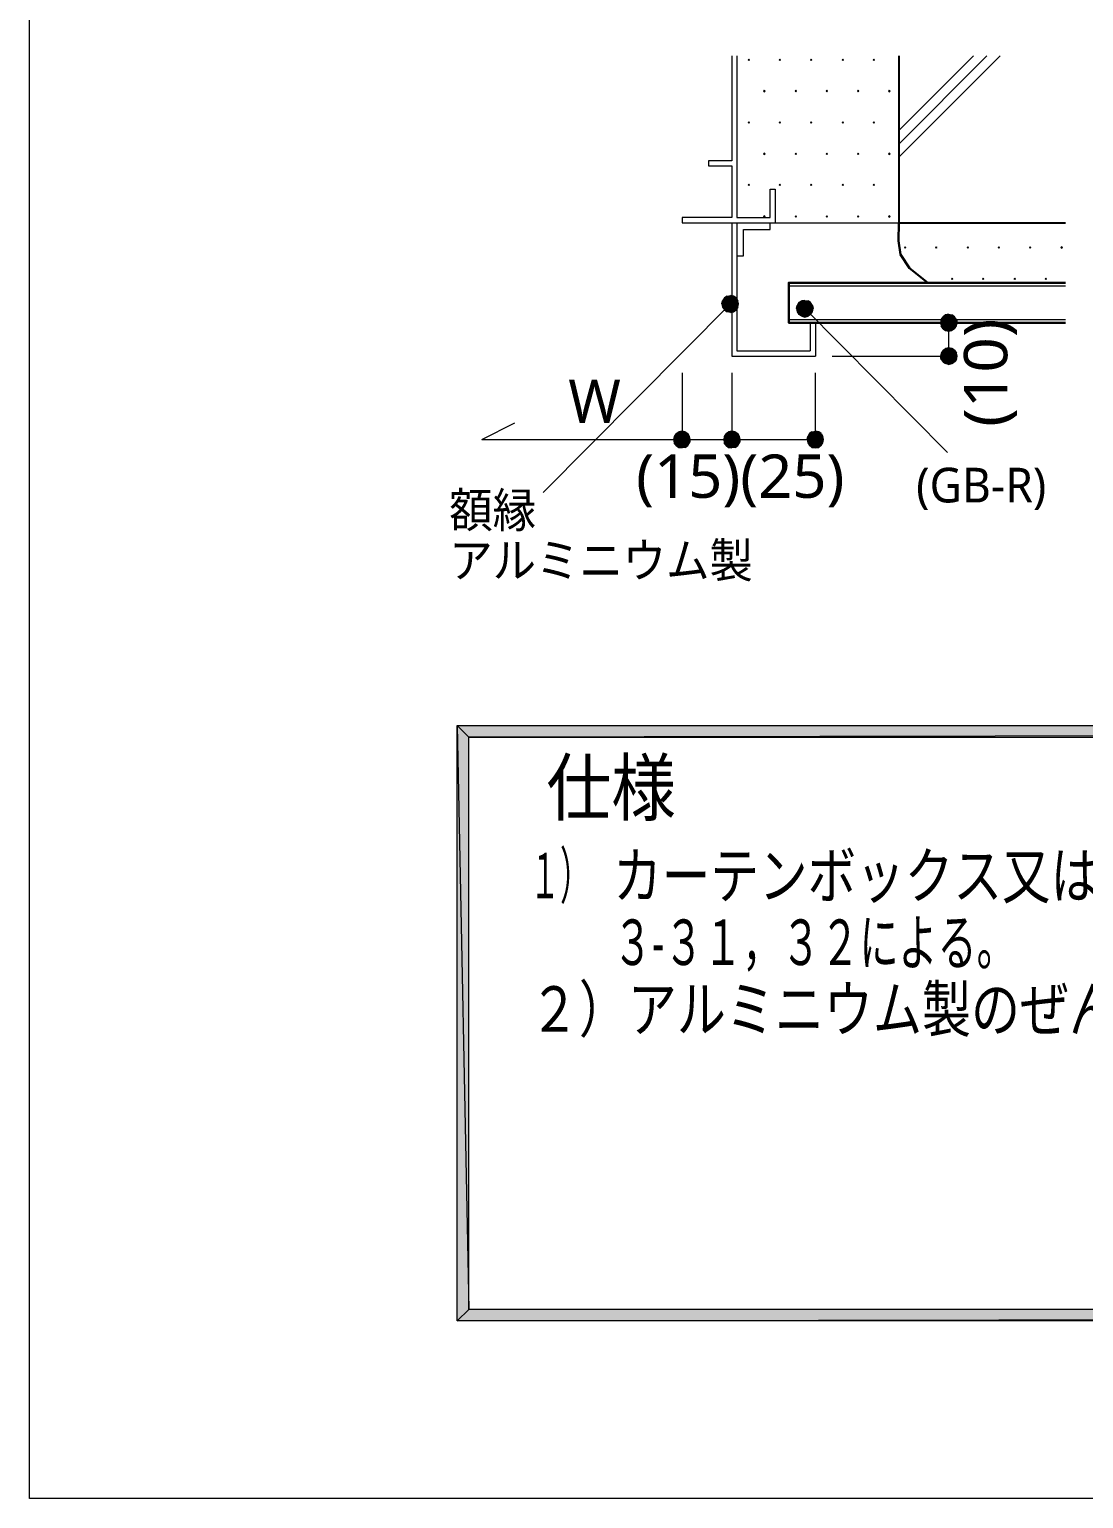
# Model space of a CAD drawing. Header units: millimetres. Extents: x 0 to 420, y 0 to 297.
# Drawn here: x 0.2 to 63.4, y 0 to 88.1 of the extents above; entities that cross this region are included whole.
import ezdxf
from ezdxf.enums import TextEntityAlignment as Align

# ---------------------------------------------------------------- set-up
doc = ezdxf.new("R2010")
doc.units = ezdxf.units.MM
doc.styles.add('kst32b', font='NotoSansJP-Variable.ttf')

msp = doc.modelspace()

# ---------------------------------------------------------------- hatches: boundary and pattern name
for points in [[(43.307, 86.275), (43.286, 86.254), (43.265, 86.233), (43.286, 86.212), (43.307, 86.191), (43.328, 86.212), (43.349, 86.233), (43.328, 86.254), (43.307, 86.275)], [(45.17, 86.275), (45.148, 86.254), (45.127, 86.233), (45.148, 86.212), (45.17, 86.191), (45.191, 86.212), (45.212, 86.233), (45.191, 86.254), (45.17, 86.275)], [(47.054, 86.275), (47.032, 86.254), (47.011, 86.233), (47.032, 86.212), (47.054, 86.191), (47.075, 86.212), (47.096, 86.233), (47.075, 86.254), (47.054, 86.275)], [(48.937, 86.275), (48.916, 86.254), (48.895, 86.233), (48.916, 86.212), (48.937, 86.191), (48.959, 86.212), (48.98, 86.233), (48.959, 86.254), (48.937, 86.275)], [(50.8, 86.275), (50.779, 86.254), (50.758, 86.233), (50.779, 86.212), (50.8, 86.191), (50.821, 86.212), (50.842, 86.233), (50.821, 86.254), (50.8, 86.275)], [(44.238, 84.413), (44.217, 84.391), (44.196, 84.37), (44.217, 84.349), (44.238, 84.328), (44.26, 84.349), (44.281, 84.37), (44.26, 84.391), (44.238, 84.413)], [(46.122, 84.413), (46.101, 84.391), (46.08, 84.37), (46.101, 84.349), (46.122, 84.328), (46.143, 84.349), (46.164, 84.37), (46.143, 84.391), (46.122, 84.413)], [(47.985, 84.413), (47.964, 84.391), (47.943, 84.37), (47.964, 84.349), (47.985, 84.328), (48.006, 84.349), (48.027, 84.37), (48.006, 84.391), (47.985, 84.413)], [(49.869, 84.413), (49.848, 84.391), (49.826, 84.37), (49.848, 84.349), (49.869, 84.328), (49.89, 84.349), (49.911, 84.37), (49.89, 84.391), (49.869, 84.413)], [(51.731, 84.413), (51.71, 84.391), (51.689, 84.37), (51.71, 84.349), (51.731, 84.328), (51.753, 84.349), (51.774, 84.37), (51.753, 84.391), (51.731, 84.413)], [(43.307, 82.529), (43.286, 82.508), (43.265, 82.487), (43.286, 82.465), (43.307, 82.444), (43.328, 82.465), (43.349, 82.487), (43.328, 82.508), (43.307, 82.529)], [(45.17, 82.529), (45.148, 82.508), (45.127, 82.487), (45.148, 82.465), (45.17, 82.444), (45.191, 82.465), (45.212, 82.487), (45.191, 82.508), (45.17, 82.529)], [(47.054, 82.529), (47.032, 82.508), (47.011, 82.487), (47.032, 82.465), (47.054, 82.444), (47.075, 82.465), (47.096, 82.487), (47.075, 82.508), (47.054, 82.529)], [(48.937, 82.529), (48.916, 82.508), (48.895, 82.487), (48.916, 82.465), (48.937, 82.444), (48.959, 82.465), (48.98, 82.487), (48.959, 82.508), (48.937, 82.529)], [(50.8, 82.529), (50.779, 82.508), (50.758, 82.487), (50.779, 82.465), (50.8, 82.444), (50.821, 82.465), (50.842, 82.487), (50.821, 82.508), (50.8, 82.529)], [(44.238, 80.645), (44.217, 80.624), (44.196, 80.603), (44.217, 80.581), (44.238, 80.56), (44.26, 80.581), (44.281, 80.603), (44.26, 80.624), (44.238, 80.645)], [(46.122, 80.645), (46.101, 80.624), (46.08, 80.603), (46.101, 80.581), (46.122, 80.56), (46.143, 80.581), (46.164, 80.603), (46.143, 80.624), (46.122, 80.645)], [(47.985, 80.645), (47.964, 80.624), (47.943, 80.603), (47.964, 80.581), (47.985, 80.56), (48.006, 80.581), (48.027, 80.603), (48.006, 80.624), (47.985, 80.645)], [(49.869, 80.645), (49.848, 80.624), (49.826, 80.603), (49.848, 80.581), (49.869, 80.56), (49.89, 80.581), (49.911, 80.603), (49.89, 80.624), (49.869, 80.645)], [(51.731, 80.645), (51.71, 80.624), (51.689, 80.603), (51.71, 80.581), (51.731, 80.56), (51.753, 80.581), (51.774, 80.603), (51.753, 80.624), (51.731, 80.645)], [(43.307, 78.782), (43.286, 78.761), (43.265, 78.74), (43.286, 78.719), (43.307, 78.698), (43.328, 78.719), (43.349, 78.74), (43.328, 78.761), (43.307, 78.782)], [(45.17, 78.782), (45.148, 78.761), (45.127, 78.74), (45.148, 78.719), (45.17, 78.698), (45.191, 78.719), (45.212, 78.74), (45.191, 78.761), (45.17, 78.782)], [(47.054, 78.782), (47.032, 78.761), (47.011, 78.74), (47.032, 78.719), (47.054, 78.698), (47.075, 78.719), (47.096, 78.74), (47.075, 78.761), (47.054, 78.782)], [(48.937, 78.782), (48.916, 78.761), (48.895, 78.74), (48.916, 78.719), (48.937, 78.698), (48.959, 78.719), (48.98, 78.74), (48.959, 78.761), (48.937, 78.782)], [(50.8, 78.782), (50.779, 78.761), (50.758, 78.74), (50.779, 78.719), (50.8, 78.698), (50.821, 78.719), (50.842, 78.74), (50.821, 78.761), (50.8, 78.782)], [(44.238, 76.898), (44.217, 76.877), (44.196, 76.856), (44.217, 76.835), (44.238, 76.814), (44.26, 76.835), (44.281, 76.856), (44.26, 76.877), (44.238, 76.898)], [(46.122, 76.898), (46.101, 76.877), (46.08, 76.856), (46.101, 76.835), (46.122, 76.814), (46.143, 76.835), (46.164, 76.856), (46.143, 76.877), (46.122, 76.898)], [(47.985, 76.898), (47.964, 76.877), (47.943, 76.856), (47.964, 76.835), (47.985, 76.814), (48.006, 76.835), (48.027, 76.856), (48.006, 76.877), (47.985, 76.898)], [(49.869, 76.898), (49.848, 76.877), (49.826, 76.856), (49.848, 76.835), (49.869, 76.814), (49.89, 76.835), (49.911, 76.856), (49.89, 76.877), (49.869, 76.898)], [(51.731, 76.898), (51.71, 76.877), (51.689, 76.856), (51.71, 76.835), (51.731, 76.814), (51.753, 76.835), (51.774, 76.856), (51.753, 76.877), (51.731, 76.898)], [(52.684, 75.036), (52.663, 75.015), (52.641, 74.994), (52.663, 74.972), (52.684, 74.951), (52.705, 74.972), (52.726, 74.994), (52.705, 75.015), (52.684, 75.036)], [(54.546, 75.036), (54.525, 75.015), (54.504, 74.994), (54.525, 74.972), (54.546, 74.951), (54.568, 74.972), (54.589, 74.994), (54.568, 75.015), (54.546, 75.036)], [(56.43, 75.036), (56.409, 75.015), (56.388, 74.994), (56.409, 74.972), (56.43, 74.951), (56.452, 74.972), (56.473, 74.994), (56.452, 75.015), (56.43, 75.036)], [(58.293, 75.036), (58.272, 75.015), (58.251, 74.994), (58.272, 74.972), (58.293, 74.951), (58.314, 74.972), (58.335, 74.994), (58.314, 75.015), (58.293, 75.036)], [(60.177, 75.036), (60.156, 75.015), (60.135, 74.994), (60.156, 74.972), (60.177, 74.951), (60.198, 74.972), (60.219, 74.994), (60.198, 75.015), (60.177, 75.036)], [(62.061, 75.036), (62.04, 75.015), (62.018, 74.994), (62.04, 74.972), (62.061, 74.951), (62.082, 74.972), (62.103, 74.994), (62.082, 75.015), (62.061, 75.036)], [(55.499, 73.152), (55.478, 73.131), (55.457, 73.11), (55.478, 73.088), (55.499, 73.067), (55.52, 73.088), (55.541, 73.11), (55.52, 73.131), (55.499, 73.152)], [(57.362, 73.152), (57.341, 73.131), (57.319, 73.11), (57.341, 73.088), (57.362, 73.067), (57.383, 73.088), (57.404, 73.11), (57.383, 73.131), (57.362, 73.152)], [(59.246, 73.152), (59.224, 73.131), (59.203, 73.11), (59.224, 73.088), (59.246, 73.067), (59.267, 73.088), (59.288, 73.11), (59.267, 73.131), (59.246, 73.152)], [(61.108, 73.152), (61.087, 73.131), (61.066, 73.11), (61.087, 73.088), (61.108, 73.067), (61.129, 73.088), (61.151, 73.11), (61.129, 73.131), (61.108, 73.152)], [(41.741, 71.416), (41.846, 71.247), (42.206, 71.607), (41.741, 71.416)], [(46.482, 71.797), (46.313, 71.691), (46.673, 71.332), (46.482, 71.797)], [(55.097, 70.019), (55.287, 69.977), (55.287, 70.485), (55.097, 70.019)], [(55.478, 68.94), (55.287, 68.982), (55.287, 68.474), (55.478, 68.94)], [(38.841, 63.669), (38.798, 63.479), (39.307, 63.479), (38.841, 63.669)], [(41.825, 63.669), (41.804, 63.479), (42.291, 63.479), (41.825, 63.669)], [(47.752, 63.288), (47.794, 63.479), (47.307, 63.479), (47.752, 63.288)]]:
    msp.add_hatch(color=7).paths.add_polyline_path(points)
h = msp.add_hatch(color=7)
h.paths.add_polyline_path([(41.846, 71.967), (41.741, 71.797), (42.206, 71.607), (41.846, 71.967)])
h.paths.add_polyline_path([(41.741, 71.797), (42.206, 71.607), (41.698, 71.607), (41.741, 71.797)])
h.paths.add_polyline_path([(42.206, 71.607), (41.698, 71.607), (41.741, 71.416), (42.206, 71.607)])
h = msp.add_hatch(color=7)
h.paths.add_polyline_path([(42.397, 72.072), (42.206, 72.115), (42.206, 71.607), (42.397, 72.072)])
h.paths.add_polyline_path([(42.206, 72.115), (42.206, 71.607), (42.016, 72.072), (42.206, 72.115)])
h.paths.add_polyline_path([(42.206, 71.607), (42.016, 72.072), (41.846, 71.967), (42.206, 71.607)])
h = msp.add_hatch(color=7)
h.paths.add_polyline_path([(41.846, 71.247), (42.016, 71.141), (42.206, 71.607), (41.846, 71.247)])
h.paths.add_polyline_path([(42.016, 71.141), (42.206, 71.607), (42.206, 71.099), (42.016, 71.141)])
h.paths.add_polyline_path([(42.206, 71.607), (42.206, 71.099), (42.397, 71.141), (42.206, 71.607)])
h = msp.add_hatch(color=7)
h.paths.add_polyline_path([(42.693, 71.607), (42.651, 71.797), (42.206, 71.607), (42.693, 71.607)])
h.paths.add_polyline_path([(42.651, 71.797), (42.206, 71.607), (42.545, 71.967), (42.651, 71.797)])
h.paths.add_polyline_path([(42.206, 71.607), (42.545, 71.967), (42.397, 72.072), (42.206, 71.607)])
h = msp.add_hatch(color=7)
h.paths.add_polyline_path([(42.397, 71.141), (42.545, 71.247), (42.206, 71.607), (42.397, 71.141)])
h.paths.add_polyline_path([(42.545, 71.247), (42.206, 71.607), (42.651, 71.416), (42.545, 71.247)])
h.paths.add_polyline_path([(42.206, 71.607), (42.651, 71.416), (42.693, 71.607), (42.206, 71.607)])
h = msp.add_hatch(color=7)
h.paths.add_polyline_path([(46.313, 71.691), (46.207, 71.522), (46.673, 71.332), (46.313, 71.691)])
h.paths.add_polyline_path([(46.207, 71.522), (46.673, 71.332), (46.164, 71.332), (46.207, 71.522)])
h.paths.add_polyline_path([(46.673, 71.332), (46.164, 71.332), (46.207, 71.141), (46.673, 71.332)])
h = msp.add_hatch(color=7)
h.paths.add_polyline_path([(47.011, 71.691), (46.863, 71.797), (46.673, 71.332), (47.011, 71.691)])
h.paths.add_polyline_path([(46.863, 71.797), (46.673, 71.332), (46.673, 71.819), (46.863, 71.797)])
h.paths.add_polyline_path([(46.673, 71.332), (46.673, 71.819), (46.482, 71.797), (46.673, 71.332)])
h = msp.add_hatch(color=7)
h.paths.add_polyline_path([(47.117, 71.141), (47.159, 71.332), (46.673, 71.332), (47.117, 71.141)])
h.paths.add_polyline_path([(47.159, 71.332), (46.673, 71.332), (47.117, 71.522), (47.159, 71.332)])
h.paths.add_polyline_path([(46.673, 71.332), (47.117, 71.522), (47.011, 71.691), (46.673, 71.332)])
h = msp.add_hatch(color=7)
h.paths.add_polyline_path([(46.207, 71.141), (46.313, 70.972), (46.673, 71.332), (46.207, 71.141)])
h.paths.add_polyline_path([(46.313, 70.972), (46.673, 71.332), (46.482, 70.866), (46.313, 70.972)])
h.paths.add_polyline_path([(46.673, 71.332), (46.482, 70.866), (46.673, 70.824), (46.673, 71.332)])
h = msp.add_hatch(color=7)
h.paths.add_polyline_path([(46.673, 70.824), (46.863, 70.866), (46.673, 71.332), (46.673, 70.824)])
h.paths.add_polyline_path([(46.863, 70.866), (46.673, 71.332), (47.011, 70.972), (46.863, 70.866)])
h.paths.add_polyline_path([(46.673, 71.332), (47.011, 70.972), (47.117, 71.141), (46.673, 71.332)])
h = msp.add_hatch(color=7)
h.paths.add_polyline_path([(55.097, 70.951), (54.949, 70.845), (55.287, 70.485), (55.097, 70.951)])
h.paths.add_polyline_path([(54.949, 70.845), (55.287, 70.485), (54.843, 70.675), (54.949, 70.845)])
h.paths.add_polyline_path([(55.287, 70.485), (54.843, 70.675), (54.8, 70.485), (55.287, 70.485)])
h = msp.add_hatch(color=7)
h.paths.add_polyline_path([(54.8, 70.485), (54.843, 70.295), (55.287, 70.485), (54.8, 70.485)])
h.paths.add_polyline_path([(54.843, 70.295), (55.287, 70.485), (54.949, 70.125), (54.843, 70.295)])
h.paths.add_polyline_path([(55.287, 70.485), (54.949, 70.125), (55.097, 70.019), (55.287, 70.485)])
h = msp.add_hatch(color=7)
h.paths.add_polyline_path([(55.647, 70.845), (55.478, 70.951), (55.287, 70.485), (55.647, 70.845)])
h.paths.add_polyline_path([(55.478, 70.951), (55.287, 70.485), (55.287, 70.993), (55.478, 70.951)])
h.paths.add_polyline_path([(55.287, 70.485), (55.287, 70.993), (55.097, 70.951), (55.287, 70.485)])
h = msp.add_hatch(color=7)
h.paths.add_polyline_path([(55.753, 70.295), (55.795, 70.485), (55.287, 70.485), (55.753, 70.295)])
h.paths.add_polyline_path([(55.795, 70.485), (55.287, 70.485), (55.753, 70.675), (55.795, 70.485)])
h.paths.add_polyline_path([(55.287, 70.485), (55.753, 70.675), (55.647, 70.845), (55.287, 70.485)])
h = msp.add_hatch(color=7)
h.paths.add_polyline_path([(55.287, 69.977), (55.478, 70.019), (55.287, 70.485), (55.287, 69.977)])
h.paths.add_polyline_path([(55.478, 70.019), (55.287, 70.485), (55.647, 70.125), (55.478, 70.019)])
h.paths.add_polyline_path([(55.287, 70.485), (55.647, 70.125), (55.753, 70.295), (55.287, 70.485)])
h = msp.add_hatch(color=7)
h.paths.add_polyline_path([(55.287, 68.982), (55.097, 68.94), (55.287, 68.474), (55.287, 68.982)])
h.paths.add_polyline_path([(55.097, 68.94), (55.287, 68.474), (54.949, 68.834), (55.097, 68.94)])
h.paths.add_polyline_path([(55.287, 68.474), (54.949, 68.834), (54.843, 68.665), (55.287, 68.474)])
h = msp.add_hatch(color=7)
h.paths.add_polyline_path([(55.795, 68.474), (55.753, 68.665), (55.287, 68.474), (55.795, 68.474)])
h.paths.add_polyline_path([(55.753, 68.665), (55.287, 68.474), (55.647, 68.834), (55.753, 68.665)])
h.paths.add_polyline_path([(55.287, 68.474), (55.647, 68.834), (55.478, 68.94), (55.287, 68.474)])
h = msp.add_hatch(color=7)
h.paths.add_polyline_path([(54.843, 68.665), (54.8, 68.474), (55.287, 68.474), (54.843, 68.665)])
h.paths.add_polyline_path([(54.8, 68.474), (55.287, 68.474), (54.843, 68.284), (54.8, 68.474)])
h.paths.add_polyline_path([(55.287, 68.474), (54.843, 68.284), (54.949, 68.136), (55.287, 68.474)])
h = msp.add_hatch(color=7)
h.paths.add_polyline_path([(54.949, 68.136), (55.097, 68.03), (55.287, 68.474), (54.949, 68.136)])
h.paths.add_polyline_path([(55.097, 68.03), (55.287, 68.474), (55.287, 67.987), (55.097, 68.03)])
h.paths.add_polyline_path([(55.287, 68.474), (55.287, 67.987), (55.478, 68.03), (55.287, 68.474)])
h = msp.add_hatch(color=7)
h.paths.add_polyline_path([(55.478, 68.03), (55.647, 68.136), (55.287, 68.474), (55.478, 68.03)])
h.paths.add_polyline_path([(55.647, 68.136), (55.287, 68.474), (55.753, 68.284), (55.647, 68.136)])
h.paths.add_polyline_path([(55.287, 68.474), (55.753, 68.284), (55.795, 68.474), (55.287, 68.474)])
h = msp.add_hatch(color=7)
h.paths.add_polyline_path([(38.798, 63.479), (38.841, 63.288), (39.307, 63.479), (38.798, 63.479)])
h.paths.add_polyline_path([(38.841, 63.288), (39.307, 63.479), (38.947, 63.119), (38.841, 63.288)])
h.paths.add_polyline_path([(39.307, 63.479), (38.947, 63.119), (39.116, 63.013), (39.307, 63.479)])
h = msp.add_hatch(color=7)
h.paths.add_polyline_path([(39.307, 63.987), (39.116, 63.945), (39.307, 63.479), (39.307, 63.987)])
h.paths.add_polyline_path([(39.116, 63.945), (39.307, 63.479), (38.947, 63.839), (39.116, 63.945)])
h.paths.add_polyline_path([(39.307, 63.479), (38.947, 63.839), (38.841, 63.669), (39.307, 63.479)])
h = msp.add_hatch(color=7)
h.paths.add_polyline_path([(39.116, 63.013), (39.307, 62.992), (39.307, 63.479), (39.116, 63.013)])
h.paths.add_polyline_path([(39.307, 62.992), (39.307, 63.479), (39.497, 63.013), (39.307, 62.992)])
h.paths.add_polyline_path([(39.307, 63.479), (39.497, 63.013), (39.645, 63.119), (39.307, 63.479)])
h = msp.add_hatch(color=7)
h.paths.add_polyline_path([(39.751, 63.669), (39.645, 63.839), (39.307, 63.479), (39.751, 63.669)])
h.paths.add_polyline_path([(39.645, 63.839), (39.307, 63.479), (39.497, 63.945), (39.645, 63.839)])
h.paths.add_polyline_path([(39.307, 63.479), (39.497, 63.945), (39.307, 63.987), (39.307, 63.479)])
h = msp.add_hatch(color=7)
h.paths.add_polyline_path([(39.645, 63.119), (39.751, 63.288), (39.307, 63.479), (39.645, 63.119)])
h.paths.add_polyline_path([(39.751, 63.288), (39.307, 63.479), (39.793, 63.479), (39.751, 63.288)])
h.paths.add_polyline_path([(39.307, 63.479), (39.793, 63.479), (39.751, 63.669), (39.307, 63.479)])
h = msp.add_hatch(color=7)
h.paths.add_polyline_path([(41.804, 63.479), (41.825, 63.288), (42.291, 63.479), (41.804, 63.479)])
h.paths.add_polyline_path([(41.825, 63.288), (42.291, 63.479), (41.952, 63.119), (41.825, 63.288)])
h.paths.add_polyline_path([(42.291, 63.479), (41.952, 63.119), (42.1, 63.013), (42.291, 63.479)])
h = msp.add_hatch(color=7)
h.paths.add_polyline_path([(42.291, 63.987), (42.1, 63.945), (42.291, 63.479), (42.291, 63.987)])
h.paths.add_polyline_path([(42.1, 63.945), (42.291, 63.479), (41.952, 63.839), (42.1, 63.945)])
h.paths.add_polyline_path([(42.291, 63.479), (41.952, 63.839), (41.825, 63.669), (42.291, 63.479)])
h = msp.add_hatch(color=7)
h.paths.add_polyline_path([(42.1, 63.013), (42.291, 62.992), (42.291, 63.479), (42.1, 63.013)])
h.paths.add_polyline_path([(42.291, 62.992), (42.291, 63.479), (42.482, 63.013), (42.291, 62.992)])
h.paths.add_polyline_path([(42.291, 63.479), (42.482, 63.013), (42.651, 63.119), (42.291, 63.479)])
h = msp.add_hatch(color=7)
h.paths.add_polyline_path([(42.757, 63.669), (42.651, 63.839), (42.291, 63.479), (42.757, 63.669)])
h.paths.add_polyline_path([(42.651, 63.839), (42.291, 63.479), (42.482, 63.945), (42.651, 63.839)])
h.paths.add_polyline_path([(42.291, 63.479), (42.482, 63.945), (42.291, 63.987), (42.291, 63.479)])
h = msp.add_hatch(color=7)
h.paths.add_polyline_path([(42.651, 63.119), (42.757, 63.288), (42.291, 63.479), (42.651, 63.119)])
h.paths.add_polyline_path([(42.757, 63.288), (42.291, 63.479), (42.799, 63.479), (42.757, 63.288)])
h.paths.add_polyline_path([(42.291, 63.479), (42.799, 63.479), (42.757, 63.669), (42.291, 63.479)])
h = msp.add_hatch(color=7)
h.paths.add_polyline_path([(46.948, 63.839), (46.842, 63.669), (47.307, 63.479), (46.948, 63.839)])
h.paths.add_polyline_path([(46.842, 63.669), (47.307, 63.479), (46.8, 63.479), (46.842, 63.669)])
h.paths.add_polyline_path([(47.307, 63.479), (46.8, 63.479), (46.842, 63.288), (47.307, 63.479)])
h = msp.add_hatch(color=7)
h.paths.add_polyline_path([(46.842, 63.288), (46.948, 63.119), (47.307, 63.479), (46.842, 63.288)])
h.paths.add_polyline_path([(46.948, 63.119), (47.307, 63.479), (47.096, 63.013), (46.948, 63.119)])
h.paths.add_polyline_path([(47.307, 63.479), (47.096, 63.013), (47.307, 62.992), (47.307, 63.479)])
h = msp.add_hatch(color=7)
h.paths.add_polyline_path([(47.498, 63.945), (47.307, 63.987), (47.307, 63.479), (47.498, 63.945)])
h.paths.add_polyline_path([(47.307, 63.987), (47.307, 63.479), (47.096, 63.945), (47.307, 63.987)])
h.paths.add_polyline_path([(47.307, 63.479), (47.096, 63.945), (46.948, 63.839), (47.307, 63.479)])
h = msp.add_hatch(color=7)
h.paths.add_polyline_path([(47.794, 63.479), (47.752, 63.669), (47.307, 63.479), (47.794, 63.479)])
h.paths.add_polyline_path([(47.752, 63.669), (47.307, 63.479), (47.646, 63.839), (47.752, 63.669)])
h.paths.add_polyline_path([(47.307, 63.479), (47.646, 63.839), (47.498, 63.945), (47.307, 63.479)])
h = msp.add_hatch(color=7)
h.paths.add_polyline_path([(47.307, 62.992), (47.498, 63.013), (47.307, 63.479), (47.307, 62.992)])
h.paths.add_polyline_path([(47.498, 63.013), (47.307, 63.479), (47.646, 63.119), (47.498, 63.013)])
h.paths.add_polyline_path([(47.307, 63.479), (47.646, 63.119), (47.752, 63.288), (47.307, 63.479)])
h = msp.add_hatch(color=7)
h.paths.add_polyline_path([(393.827, 11.345), (394.525, 10.647), (393.827, 45.635), (393.827, 11.345)])
h.paths.add_polyline_path([(394.525, 10.647), (393.827, 45.635), (394.525, 46.334), (394.525, 10.647)])
h.paths.add_polyline_path([(393.827, 45.635), (394.525, 46.334), (26.522, 45.635), (393.827, 45.635)])
h.paths.add_polyline_path([(394.525, 46.334), (26.522, 45.635), (25.823, 46.334), (394.525, 46.334)])
h.paths.add_polyline_path([(26.522, 45.635), (25.823, 46.334), (26.522, 11.345), (26.522, 45.635)])
h.paths.add_polyline_path([(25.823, 46.334), (26.522, 11.345), (25.823, 10.647), (25.823, 46.334)])
h.paths.add_polyline_path([(26.522, 11.345), (25.823, 10.647), (393.827, 11.345), (26.522, 11.345)])
h.paths.add_polyline_path([(25.823, 10.647), (393.827, 11.345), (394.525, 10.647), (25.823, 10.647)])

# ---------------------------------------------------------------- linework, layer by layer
at = {"lineweight": 13}
msp.add_lwpolyline([(0.191, 0), (0.191, 296.968), (420.158, 296.968), (420.158, 0)], close=True, dxfattribs=at)
for points in [[(42.291, 86.487), (42.291, 80.179)], [(42.587, 86.487), (42.587, 76.793), (44.598, 76.793), (44.598, 78.486), (44.895, 78.486), (44.895, 76.475)], [(52.303, 80.412), (58.378, 86.487)], [(52.303, 81.195), (57.573, 86.487)], [(52.303, 82), (56.769, 86.487)], [(42.291, 80.179), (40.894, 80.179), (40.894, 79.883), (42.291, 79.883)], [(42.291, 79.883), (42.291, 76.793)], [(42.291, 76.793), (39.307, 76.793), (39.307, 76.475), (44.895, 76.475)], [(42.291, 76.475), (42.291, 68.474)], [(42.587, 74.486), (42.989, 74.486), (42.989, 76.073), (44.598, 76.073), (44.598, 76.475)], [(42.587, 76.475), (42.587, 68.792)], [(44.895, 76.475), (52.303, 76.475)], [(45.699, 72.686), (62.294, 72.686)], [(42.206, 71.607), (30.988, 60.304)], [(45.699, 70.675), (62.294, 70.675)], [(46.673, 71.332), (55.224, 62.696)], [(46.99, 70.485), (46.99, 68.792)], [(47.307, 70.485), (47.307, 68.474)], [(55.287, 70.485), (55.287, 68.474)], [(42.587, 68.792), (46.99, 68.792)], [(42.291, 68.474), (47.307, 68.474)], [(48.302, 68.474), (55.33, 68.474)], [(27.305, 63.479), (39.307, 63.479), (42.291, 63.479), (47.307, 63.479), (47.307, 67.479)], [(39.307, 67.479), (39.307, 63.479)], [(42.291, 67.479), (42.291, 63.479)], [(27.305, 63.479), (29.295, 64.474)]]:
    msp.add_lwpolyline(points, dxfattribs=at)
at = {"lineweight": 25}
msp.add_lwpolyline([(52.303, 86.487), (52.303, 76.475), (62.294, 76.475)], dxfattribs=at)
at = {"lineweight": 0}
for points in [[(43.307, 86.275), (43.286, 86.254), (43.265, 86.233), (43.286, 86.212), (43.307, 86.191), (43.328, 86.212), (43.349, 86.233), (43.328, 86.254)], [(45.17, 86.275), (45.148, 86.254), (45.127, 86.233), (45.148, 86.212), (45.17, 86.191), (45.191, 86.212), (45.212, 86.233), (45.191, 86.254)], [(47.054, 86.275), (47.032, 86.254), (47.011, 86.233), (47.032, 86.212), (47.054, 86.191), (47.075, 86.212), (47.096, 86.233), (47.075, 86.254)], [(48.937, 86.275), (48.916, 86.254), (48.895, 86.233), (48.916, 86.212), (48.937, 86.191), (48.959, 86.212), (48.98, 86.233), (48.959, 86.254)], [(50.8, 86.275), (50.779, 86.254), (50.758, 86.233), (50.779, 86.212), (50.8, 86.191), (50.821, 86.212), (50.842, 86.233), (50.821, 86.254)], [(44.238, 84.413), (44.217, 84.391), (44.196, 84.37), (44.217, 84.349), (44.238, 84.328), (44.26, 84.349), (44.281, 84.37), (44.26, 84.391)], [(46.122, 84.413), (46.101, 84.391), (46.08, 84.37), (46.101, 84.349), (46.122, 84.328), (46.143, 84.349), (46.164, 84.37), (46.143, 84.391)], [(47.985, 84.413), (47.964, 84.391), (47.943, 84.37), (47.964, 84.349), (47.985, 84.328), (48.006, 84.349), (48.027, 84.37), (48.006, 84.391)], [(49.869, 84.413), (49.848, 84.391), (49.826, 84.37), (49.848, 84.349), (49.869, 84.328), (49.89, 84.349), (49.911, 84.37), (49.89, 84.391)], [(51.731, 84.413), (51.71, 84.391), (51.689, 84.37), (51.71, 84.349), (51.731, 84.328), (51.753, 84.349), (51.774, 84.37), (51.753, 84.391)], [(43.307, 82.529), (43.286, 82.508), (43.265, 82.487), (43.286, 82.465), (43.307, 82.444), (43.328, 82.465), (43.349, 82.487), (43.328, 82.508)], [(45.17, 82.529), (45.148, 82.508), (45.127, 82.487), (45.148, 82.465), (45.17, 82.444), (45.191, 82.465), (45.212, 82.487), (45.191, 82.508)], [(47.054, 82.529), (47.032, 82.508), (47.011, 82.487), (47.032, 82.465), (47.054, 82.444), (47.075, 82.465), (47.096, 82.487), (47.075, 82.508)], [(48.937, 82.529), (48.916, 82.508), (48.895, 82.487), (48.916, 82.465), (48.937, 82.444), (48.959, 82.465), (48.98, 82.487), (48.959, 82.508)], [(50.8, 82.529), (50.779, 82.508), (50.758, 82.487), (50.779, 82.465), (50.8, 82.444), (50.821, 82.465), (50.842, 82.487), (50.821, 82.508)], [(44.238, 80.645), (44.217, 80.624), (44.196, 80.603), (44.217, 80.581), (44.238, 80.56), (44.26, 80.581), (44.281, 80.603), (44.26, 80.624)], [(46.122, 80.645), (46.101, 80.624), (46.08, 80.603), (46.101, 80.581), (46.122, 80.56), (46.143, 80.581), (46.164, 80.603), (46.143, 80.624)], [(47.985, 80.645), (47.964, 80.624), (47.943, 80.603), (47.964, 80.581), (47.985, 80.56), (48.006, 80.581), (48.027, 80.603), (48.006, 80.624)], [(49.869, 80.645), (49.848, 80.624), (49.826, 80.603), (49.848, 80.581), (49.869, 80.56), (49.89, 80.581), (49.911, 80.603), (49.89, 80.624)], [(51.731, 80.645), (51.71, 80.624), (51.689, 80.603), (51.71, 80.581), (51.731, 80.56), (51.753, 80.581), (51.774, 80.603), (51.753, 80.624)], [(43.307, 78.782), (43.286, 78.761), (43.265, 78.74), (43.286, 78.719), (43.307, 78.698), (43.328, 78.719), (43.349, 78.74), (43.328, 78.761)], [(45.17, 78.782), (45.148, 78.761), (45.127, 78.74), (45.148, 78.719), (45.17, 78.698), (45.191, 78.719), (45.212, 78.74), (45.191, 78.761)], [(47.054, 78.782), (47.032, 78.761), (47.011, 78.74), (47.032, 78.719), (47.054, 78.698), (47.075, 78.719), (47.096, 78.74), (47.075, 78.761)], [(48.937, 78.782), (48.916, 78.761), (48.895, 78.74), (48.916, 78.719), (48.937, 78.698), (48.959, 78.719), (48.98, 78.74), (48.959, 78.761)], [(50.8, 78.782), (50.779, 78.761), (50.758, 78.74), (50.779, 78.719), (50.8, 78.698), (50.821, 78.719), (50.842, 78.74), (50.821, 78.761)], [(44.238, 76.898), (44.217, 76.877), (44.196, 76.856), (44.217, 76.835), (44.238, 76.814), (44.26, 76.835), (44.281, 76.856), (44.26, 76.877)], [(46.122, 76.898), (46.101, 76.877), (46.08, 76.856), (46.101, 76.835), (46.122, 76.814), (46.143, 76.835), (46.164, 76.856), (46.143, 76.877)], [(47.985, 76.898), (47.964, 76.877), (47.943, 76.856), (47.964, 76.835), (47.985, 76.814), (48.006, 76.835), (48.027, 76.856), (48.006, 76.877)], [(49.869, 76.898), (49.848, 76.877), (49.826, 76.856), (49.848, 76.835), (49.869, 76.814), (49.89, 76.835), (49.911, 76.856), (49.89, 76.877)], [(51.731, 76.898), (51.71, 76.877), (51.689, 76.856), (51.71, 76.835), (51.731, 76.814), (51.753, 76.835), (51.774, 76.856), (51.753, 76.877)], [(52.684, 75.036), (52.663, 75.015), (52.641, 74.994), (52.663, 74.972), (52.684, 74.951), (52.705, 74.972), (52.726, 74.994), (52.705, 75.015)], [(54.546, 75.036), (54.525, 75.015), (54.504, 74.994), (54.525, 74.972), (54.546, 74.951), (54.568, 74.972), (54.589, 74.994), (54.568, 75.015)], [(56.43, 75.036), (56.409, 75.015), (56.388, 74.994), (56.409, 74.972), (56.43, 74.951), (56.452, 74.972), (56.473, 74.994), (56.452, 75.015)], [(58.293, 75.036), (58.272, 75.015), (58.251, 74.994), (58.272, 74.972), (58.293, 74.951), (58.314, 74.972), (58.335, 74.994), (58.314, 75.015)], [(60.177, 75.036), (60.156, 75.015), (60.135, 74.994), (60.156, 74.972), (60.177, 74.951), (60.198, 74.972), (60.219, 74.994), (60.198, 75.015)], [(62.061, 75.036), (62.04, 75.015), (62.018, 74.994), (62.04, 74.972), (62.061, 74.951), (62.082, 74.972), (62.103, 74.994), (62.082, 75.015)], [(55.499, 73.152), (55.478, 73.131), (55.457, 73.11), (55.478, 73.088), (55.499, 73.067), (55.52, 73.088), (55.541, 73.11), (55.52, 73.131)], [(57.362, 73.152), (57.341, 73.131), (57.319, 73.11), (57.341, 73.088), (57.362, 73.067), (57.383, 73.088), (57.404, 73.11), (57.383, 73.131)], [(59.246, 73.152), (59.224, 73.131), (59.203, 73.11), (59.224, 73.088), (59.246, 73.067), (59.267, 73.088), (59.288, 73.11), (59.267, 73.131)], [(61.108, 73.152), (61.087, 73.131), (61.066, 73.11), (61.087, 73.088), (61.108, 73.067), (61.129, 73.088), (61.151, 73.11), (61.129, 73.131)], [(41.741, 71.797), (42.206, 71.607), (41.698, 71.607)], [(42.206, 71.607), (41.698, 71.607), (41.741, 71.416)], [(41.846, 71.967), (41.741, 71.797), (42.206, 71.607)], [(41.741, 71.416), (41.846, 71.247), (42.206, 71.607)], [(42.206, 71.607), (42.016, 72.072), (41.846, 71.967)], [(41.846, 71.247), (42.016, 71.141), (42.206, 71.607)], [(42.206, 72.115), (42.206, 71.607), (42.016, 72.072)], [(42.016, 71.141), (42.206, 71.607), (42.206, 71.099)], [(42.397, 72.072), (42.206, 72.115), (42.206, 71.607)], [(42.206, 71.607), (42.545, 71.967), (42.397, 72.072)], [(42.651, 71.797), (42.206, 71.607), (42.545, 71.967)], [(42.693, 71.607), (42.651, 71.797), (42.206, 71.607)], [(42.206, 71.607), (42.206, 71.099), (42.397, 71.141)], [(42.397, 71.141), (42.545, 71.247), (42.206, 71.607)], [(42.545, 71.247), (42.206, 71.607), (42.651, 71.416)], [(42.206, 71.607), (42.651, 71.416), (42.693, 71.607)], [(46.207, 71.522), (46.673, 71.332), (46.164, 71.332)], [(46.313, 71.691), (46.207, 71.522), (46.673, 71.332)], [(46.482, 71.797), (46.313, 71.691), (46.673, 71.332)], [(46.673, 71.332), (46.673, 71.819), (46.482, 71.797)], [(46.863, 71.797), (46.673, 71.332), (46.673, 71.819)], [(47.011, 71.691), (46.863, 71.797), (46.673, 71.332)], [(46.673, 71.332), (47.117, 71.522), (47.011, 71.691)], [(47.159, 71.332), (46.673, 71.332), (47.117, 71.522)], [(46.673, 71.332), (46.164, 71.332), (46.207, 71.141)], [(46.207, 71.141), (46.313, 70.972), (46.673, 71.332)], [(46.313, 70.972), (46.673, 71.332), (46.482, 70.866)], [(46.673, 71.332), (46.482, 70.866), (46.673, 70.824)], [(46.673, 70.824), (46.863, 70.866), (46.673, 71.332)], [(46.863, 70.866), (46.673, 71.332), (47.011, 70.972)], [(46.673, 71.332), (47.011, 70.972), (47.117, 71.141)], [(47.117, 71.141), (47.159, 71.332), (46.673, 71.332)], [(55.287, 70.485), (54.843, 70.675), (54.8, 70.485)], [(54.8, 70.485), (54.843, 70.295), (55.287, 70.485)], [(54.949, 70.845), (55.287, 70.485), (54.843, 70.675)], [(54.843, 70.295), (55.287, 70.485), (54.949, 70.125)], [(55.097, 70.951), (54.949, 70.845), (55.287, 70.485)], [(55.287, 70.485), (54.949, 70.125), (55.097, 70.019)], [(55.287, 70.485), (55.287, 70.993), (55.097, 70.951)], [(55.097, 70.019), (55.287, 69.977), (55.287, 70.485)], [(55.478, 70.951), (55.287, 70.485), (55.287, 70.993)], [(55.647, 70.845), (55.478, 70.951), (55.287, 70.485)], [(55.287, 70.485), (55.753, 70.675), (55.647, 70.845)], [(55.795, 70.485), (55.287, 70.485), (55.753, 70.675)], [(55.287, 69.977), (55.478, 70.019), (55.287, 70.485)], [(55.478, 70.019), (55.287, 70.485), (55.647, 70.125)], [(55.287, 70.485), (55.647, 70.125), (55.753, 70.295)], [(55.753, 70.295), (55.795, 70.485), (55.287, 70.485)], [(55.287, 68.474), (54.949, 68.834), (54.843, 68.665)], [(55.097, 68.94), (55.287, 68.474), (54.949, 68.834)], [(55.287, 68.982), (55.097, 68.94), (55.287, 68.474)], [(55.478, 68.94), (55.287, 68.982), (55.287, 68.474)], [(55.287, 68.474), (55.647, 68.834), (55.478, 68.94)], [(55.753, 68.665), (55.287, 68.474), (55.647, 68.834)], [(54.843, 68.665), (54.8, 68.474), (55.287, 68.474)], [(54.8, 68.474), (55.287, 68.474), (54.843, 68.284)], [(55.287, 68.474), (54.843, 68.284), (54.949, 68.136)], [(54.949, 68.136), (55.097, 68.03), (55.287, 68.474)], [(55.097, 68.03), (55.287, 68.474), (55.287, 67.987)], [(55.795, 68.474), (55.753, 68.665), (55.287, 68.474)], [(55.287, 68.474), (55.287, 67.987), (55.478, 68.03)], [(55.478, 68.03), (55.647, 68.136), (55.287, 68.474)], [(55.647, 68.136), (55.287, 68.474), (55.753, 68.284)], [(55.287, 68.474), (55.753, 68.284), (55.795, 68.474)], [(38.841, 63.669), (38.798, 63.479), (39.307, 63.479)], [(38.798, 63.479), (38.841, 63.288), (39.307, 63.479)], [(39.307, 63.479), (38.947, 63.839), (38.841, 63.669)], [(38.841, 63.288), (39.307, 63.479), (38.947, 63.119)], [(39.116, 63.945), (39.307, 63.479), (38.947, 63.839)], [(39.307, 63.479), (38.947, 63.119), (39.116, 63.013)], [(39.307, 63.987), (39.116, 63.945), (39.307, 63.479)], [(39.116, 63.013), (39.307, 62.992), (39.307, 63.479)], [(39.307, 63.479), (39.497, 63.945), (39.307, 63.987)], [(39.645, 63.839), (39.307, 63.479), (39.497, 63.945)], [(39.751, 63.669), (39.645, 63.839), (39.307, 63.479)], [(39.307, 63.479), (39.793, 63.479), (39.751, 63.669)], [(39.307, 62.992), (39.307, 63.479), (39.497, 63.013)], [(39.307, 63.479), (39.497, 63.013), (39.645, 63.119)], [(39.645, 63.119), (39.751, 63.288), (39.307, 63.479)], [(39.751, 63.288), (39.307, 63.479), (39.793, 63.479)], [(41.825, 63.669), (41.804, 63.479), (42.291, 63.479)], [(41.804, 63.479), (41.825, 63.288), (42.291, 63.479)], [(42.291, 63.479), (41.952, 63.839), (41.825, 63.669)], [(41.825, 63.288), (42.291, 63.479), (41.952, 63.119)], [(42.1, 63.945), (42.291, 63.479), (41.952, 63.839)], [(42.291, 63.479), (41.952, 63.119), (42.1, 63.013)], [(42.291, 63.987), (42.1, 63.945), (42.291, 63.479)], [(42.1, 63.013), (42.291, 62.992), (42.291, 63.479)], [(42.291, 63.479), (42.482, 63.945), (42.291, 63.987)], [(42.651, 63.839), (42.291, 63.479), (42.482, 63.945)], [(42.757, 63.669), (42.651, 63.839), (42.291, 63.479)], [(42.291, 63.479), (42.799, 63.479), (42.757, 63.669)], [(42.291, 62.992), (42.291, 63.479), (42.482, 63.013)], [(42.291, 63.479), (42.482, 63.013), (42.651, 63.119)], [(42.651, 63.119), (42.757, 63.288), (42.291, 63.479)], [(42.757, 63.288), (42.291, 63.479), (42.799, 63.479)], [(46.842, 63.669), (47.307, 63.479), (46.8, 63.479)], [(47.307, 63.479), (46.8, 63.479), (46.842, 63.288)], [(46.948, 63.839), (46.842, 63.669), (47.307, 63.479)], [(46.842, 63.288), (46.948, 63.119), (47.307, 63.479)], [(47.307, 63.479), (47.096, 63.945), (46.948, 63.839)], [(46.948, 63.119), (47.307, 63.479), (47.096, 63.013)], [(47.307, 63.987), (47.307, 63.479), (47.096, 63.945)], [(47.307, 63.479), (47.096, 63.013), (47.307, 62.992)], [(47.498, 63.945), (47.307, 63.987), (47.307, 63.479)], [(47.307, 63.479), (47.646, 63.839), (47.498, 63.945)], [(47.752, 63.669), (47.307, 63.479), (47.646, 63.839)], [(47.794, 63.479), (47.752, 63.669), (47.307, 63.479)], [(47.307, 62.992), (47.498, 63.013), (47.307, 63.479)], [(47.498, 63.013), (47.307, 63.479), (47.646, 63.119)], [(47.307, 63.479), (47.646, 63.119), (47.752, 63.288)], [(47.752, 63.288), (47.794, 63.479), (47.307, 63.479)], [(394.525, 46.334), (26.522, 45.635), (25.823, 46.334)], [(26.522, 45.635), (25.823, 46.334), (26.522, 11.345)], [(25.823, 46.334), (26.522, 11.345), (25.823, 10.647)], [(393.827, 45.635), (394.525, 46.334), (26.522, 45.635)], [(26.522, 11.345), (25.823, 10.647), (393.827, 11.345)], [(25.823, 10.647), (393.827, 11.345), (394.525, 10.647)]]:
    msp.add_lwpolyline(points, close=True, dxfattribs=at)
at = {"lineweight": 30}
for points in [[(52.303, 76.475), (52.282, 75.396), (52.409, 74.57), (52.938, 73.745), (54.039, 72.877)], [(62.294, 72.877), (45.699, 72.877), (45.699, 70.485), (62.294, 70.485)]]:
    msp.add_lwpolyline(points, dxfattribs=at)

# ---------------------------------------------------------------- texts
at = {"style": 'kst32b'}
for s, height, p, p2 in [('(10)', 2.5989, (58.801, 64.241), (58.801, 70.738)), ('(15)(25)', 2.5989, (36.555, 59.986), (49.042, 59.986)), ('(GB-R)', 2.0791, (53.34, 59.711), (61.137, 59.711)), ('額縁', 2.0791, (25.358, 58.208), (30.556, 58.208)), ('アルミニウム製', 2.0791, (25.358, 55.203), (43.55, 55.203)), ('仕様', 3.2734, (31.179, 40.979), (38.94, 40.979)), ('１）', 2.7278, (30.184, 35.983), (33.809, 35.983)), ('カーテンボックス又はカーテン受け板が付く場合は，', 2.72782, (35.179, 35.983), (105.093, 35.983)), ('３-３１，３２による。', 2.72782, (35.179, 31.983), (59.303, 31.983)), ('２）アルミニウム製のぜん板及び額縁は押出形材とする。', 2.72782, (30.184, 27.982), (106.57, 27.982))]:
    msp.add_text(s, height=height, dxfattribs=at).set_placement(p, p2, align=Align.FIT)
msp.add_text('W', height=2.599, dxfattribs=at).set_placement((32.491, 64.474))

doc.saveas('drawing.dxf')
